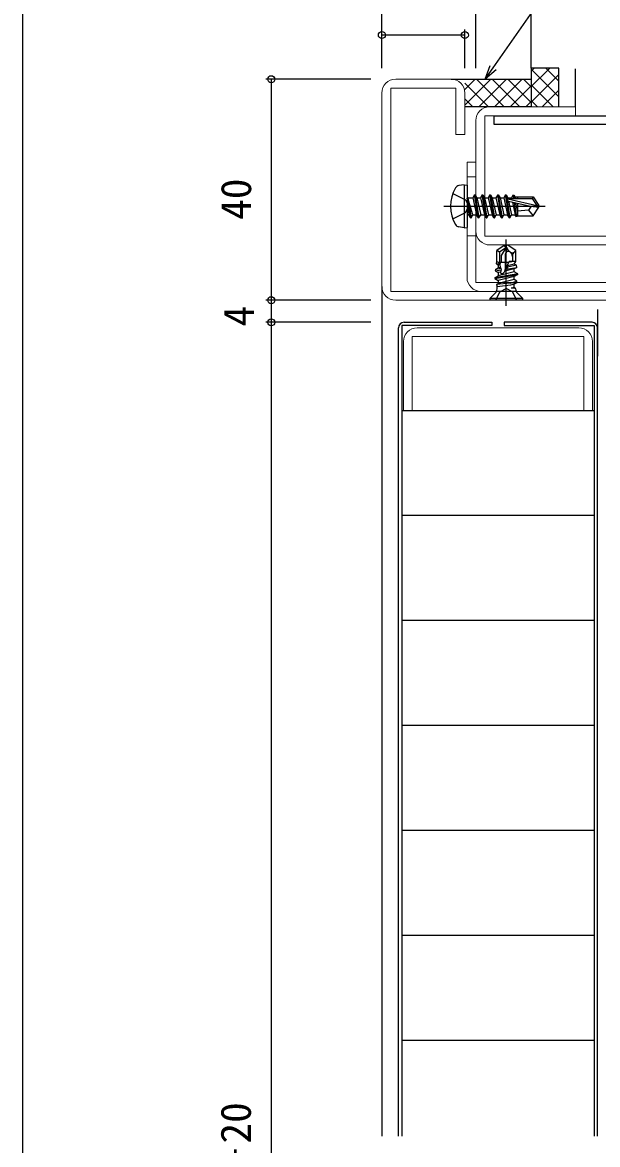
# Model space of a CAD drawing. Units: millimetres, scale not verified. Extents: x -437 to 438, y -281 to 279.
# Drawn here: x -436.8 to -332.8, y -30.1 to 173.1 of the extents above; entities that cross this region are included whole.
import ezdxf
from ezdxf.enums import TextEntityAlignment as Align

# ---------------------------------------------------------------- set-up
doc = ezdxf.new("R2010")
doc.units = ezdxf.units.MM
doc.header["$LTSCALE"] = 2
doc.layers.add('0-2_YKK_11', color=211, linetype='Continuous', lineweight=18)
doc.layers.add('0-3_YKK_11E', color=4, linetype='Continuous', lineweight=18)
for name, color, linetype in [('0-4_YKK_12', 2, 'Continuous'), ('0-5_YKK_13', 4, 'Continuous'), ('0-7_YKK_D', 6, 'Continuous'), ('0-8_YKK_ZWAK', 7, 'Continuous'), ('0-9_YSS_K', 3, 'Continuous')]:
    doc.layers.add(name, color=color, linetype=linetype)
doc.styles.add('ＭＳ ゴシック', font='')
doc.styles.get('ＭＳ ゴシック').set_extended_font_data('MS Gothic')

msp = doc.modelspace()

# ---------------------------------------------------------------- linework, layer by layer
at = {"layer": '0-2_YKK_11'}
for p, q in [((-369.3, 162.781), (-359.3, 162.781)), ((-371.8, 125.281), (-371.8, 160.281))]:
    msp.add_line(p, q, dxfattribs=at)
at = {"layer": '0-2_YKK_11', "color": 7}
msp.add_line((-336.2, 117.781), (-365.4, 117.781), dxfattribs=at)
at = {"layer": '0-2_YKK_11'}
for points in [[(-356.8, 160.281), (-356.8, 152.781), (-358.4, 152.781), (-358.4, 161.181), (-370.2, 161.181), (-370.2, 124.381), (-320.7, 124.381)], [(-328.2, 110.981), (-319.8, 110.981), (-319.8, 122.781), (-369.3, 122.781)]]:
    msp.add_lwpolyline(points, dxfattribs=at)
at = {"layer": '0-2_YKK_11', "color": 1}
msp.add_lwpolyline([(-353.9, 124.381), (-314.8, 124.381), (-314.8, 125.981), (-354.8, 125.981), (-354.8, 147.781), (-356.4, 147.781), (-356.4, 126.881)], dxfattribs=at)
at = {"layer": '0-2_YKK_11', "color": 7}
for points in [[(-367.9, 115.281), (-367.9, 102.781), (-366.3, 102.781), (-366.3, 116.181)], [(-366.3, 116.181), (-335.3, 116.181), (-335.3, 102.781), (-333.7, 102.781), (-333.7, 115.281)]]:
    msp.add_lwpolyline(points, dxfattribs=at)
at = {"layer": '0-2_YKK_11'}
for centre, start, end in [((-369.3, 160.281), 90.00001, 179.99999), ((-359.3, 160.281), 0.00001, 89.99999), ((-369.3, 125.281), 180.00001, 269.99999)]:
    msp.add_arc(centre, 2.5, start, end, dxfattribs=at)
at = {"layer": '0-2_YKK_11', "color": 1}
msp.add_arc((-353.9, 126.881), 2.5, 180.00001, 269.99999, dxfattribs=at)
at = {"layer": '0-2_YKK_11', "color": 7}
for centre, start, end in [((-365.4, 115.281), 90.00001, 179.99999), ((-336.2, 115.281), 0.00001, 89.99999)]:
    msp.add_arc(centre, 2.5, start, end, dxfattribs=at)
at = {"layer": '0-3_YKK_11E'}
for p, q in [((-354.8, 135.281), (-354.8, 155.281)), ((-312.8, 132.781), (-352.3, 132.781))]:
    msp.add_line(p, q, dxfattribs=at)
at = {"layer": '0-3_YKK_11E', "color": 1}
for p, q in [((-354.8, 145.131), (-356.4, 145.131)), ((-354.8, 134.431), (-356.4, 134.431))]:
    msp.add_line(p, q, dxfattribs=at)
at = {"layer": '0-3_YKK_11E'}
msp.add_lwpolyline([(-352.3, 157.781), (-336.8, 157.781), (-336.8, 156.181), (-353.2, 156.181), (-353.2, 134.381), (-313.7, 134.381)], dxfattribs=at)
for centre, start, end in [((-352.3, 155.281), 90.00001, 179.99999), ((-352.3, 135.281), 179.99965, 269.99998)]:
    msp.add_arc(centre, 2.5, start, end, dxfattribs=at)
at = {"layer": '0-4_YKK_12'}
msp.add_line((-371.8, 125.281), (-371.8, -28.564), dxfattribs=at)
at = {"layer": '0-5_YKK_13'}
for p, q in [((-356.9, 143.693), (-357.875, 143.521)), ((-356.9, 143.693), (-356.9, 135.869)), ((-356.9, 143.693), (-356.4, 143.604)), ((-356.4, 143.604), (-356.4, 135.957)), ((-355.75, 137.681), (-356.35, 141.281)), ((-356.35, 141.281), (-356.25, 141.281)), ((-356.35, 141.281), (-356.067, 138.231)), ((-356.25, 141.281), (-355.65, 137.681)), ((-355.332, 138.231), (-356.25, 141.281)), ((-356.2, 141.331), (-355.367, 141.331)), ((-355.05, 141.881), (-355.367, 141.331)), ((-355.367, 141.331), (-354.667, 138.231)), ((-354.35, 137.681), (-355.05, 141.881)), ((-355.05, 141.881), (-354.95, 141.881)), ((-354.95, 141.881), (-354.632, 141.331)), ((-354.95, 141.881), (-354.25, 137.681)), ((-354.632, 141.331), (-353.932, 138.231)), ((-354.632, 141.331), (-353.967, 141.331)), ((-353.65, 141.881), (-353.967, 141.331)), ((-353.967, 141.331), (-353.267, 138.231)), ((-352.95, 137.681), (-353.65, 141.881)), ((-353.65, 141.881), (-353.55, 141.881)), ((-353.55, 141.881), (-352.85, 137.681)), ((-353.232, 141.331), (-352.567, 141.331)), ((-352.25, 141.881), (-352.567, 141.331)), ((-352.567, 141.331), (-351.867, 138.231)), ((-351.55, 137.681), (-352.25, 141.881)), ((-352.25, 141.881), (-352.15, 141.881)), ((-352.15, 141.881), (-351.45, 137.681)), ((-351.832, 141.331), (-351.167, 141.331)), ((-350.85, 141.881), (-351.167, 141.331)), ((-351.167, 141.331), (-350.467, 138.231)), ((-350.15, 137.681), (-350.85, 141.881)), ((-350.85, 141.881), (-350.75, 141.881)), ((-350.75, 141.881), (-350.05, 137.681)), ((-350.432, 141.331), (-349.767, 141.331)), ((-349.45, 141.881), (-349.767, 141.331)), ((-349.767, 141.331), (-349.067, 138.231)), ((-348.75, 137.681), (-349.45, 141.881)), ((-349.45, 141.881), (-349.35, 141.881)), ((-349.35, 141.881), (-348.65, 137.681)), ((-349.032, 141.331), (-348.367, 141.331)), ((-349.01, 141.124), (-343.762, 139.931)), ((-348.907, 140.69), (-344.906, 139.781)), ((-348.887, 140.686), (-348.332, 138.231)), ((-348.108, 141.781), (-348.367, 141.331)), ((-348.367, 141.331), (-348.333, 141.178)), ((-348.186, 140.526), (-347.667, 138.231)), ((-348.108, 141.781), (-347.892, 141.781)), ((-348.108, 141.781), (-348.009, 141.181)), ((-347.892, 141.781), (-347.776, 141.181)), ((-347.89, 140.459), (-347.465, 137.881)), ((-347.719, 141.481), (-344.445, 141.481)), ((-347.624, 140.399), (-347.3, 138.732)), ((-347.3, 141.481), (-347.3, 141.181)), ((-347.3, 140.325), (-347.3, 138.081)), ((-344.445, 141.481), (-344.605, 141.181)), ((-344.445, 141.481), (-343.4, 139.931)), ((-360.6, 139.781), (-342.29, 139.781)), ((-356.2, 138.231), (-356.067, 138.231)), ((-355.75, 137.681), (-356.067, 138.231)), ((-355.65, 137.681), (-355.332, 138.231)), ((-355.332, 138.231), (-354.667, 138.231)), ((-354.35, 137.681), (-354.667, 138.231)), ((-354.25, 137.681), (-353.932, 138.231)), ((-353.932, 138.231), (-353.267, 138.231)), ((-352.95, 137.681), (-353.267, 138.231)), ((-352.85, 137.681), (-352.532, 138.231)), ((-352.532, 138.231), (-351.867, 138.231)), ((-351.55, 137.681), (-351.867, 138.231)), ((-351.45, 137.681), (-351.132, 138.231)), ((-351.132, 138.231), (-350.467, 138.231)), ((-350.15, 137.681), (-350.467, 138.231)), ((-350.05, 137.681), (-349.732, 138.231)), ((-349.732, 138.231), (-349.067, 138.231)), ((-348.75, 137.681), (-349.067, 138.231)), ((-348.65, 137.681), (-348.332, 138.231)), ((-348.332, 138.231), (-347.667, 138.231)), ((-347.465, 137.881), (-347.667, 138.231)), ((-345.3, 139.081), (-344.445, 138.081)), ((-344.906, 139.781), (-343.4, 139.781)), ((-344.906, 139.781), (-343.4, 139.631)), ((-344.445, 138.081), (-343.4, 139.631)), ((-343.762, 139.931), (-343.4, 139.931)), ((-343.4, 139.631), (-343.4, 139.931)), ((-355.75, 137.681), (-355.65, 137.681)), ((-355.75, 137.681), (-355.65, 137.681)), ((-354.35, 137.681), (-354.25, 137.681)), ((-352.95, 137.681), (-352.85, 137.681)), ((-351.55, 137.681), (-351.45, 137.681)), ((-350.15, 137.681), (-350.05, 137.681)), ((-348.75, 137.681), (-348.65, 137.681)), ((-347.371, 138.081), (-347.465, 137.881)), ((-347.371, 138.081), (-344.445, 138.081)), ((-356.9, 135.869), (-357.875, 136.041)), ((-356.9, 135.869), (-356.4, 135.957)), ((-349.661, 132.701), (-351, 131.763)), ((-349.388, 132.281), (-350.5, 131.503)), ((-349.388, 132.281), (-350.2, 130.875)), ((-349.3, 132.781), (-349.661, 132.701)), ((-349.661, 132.701), (-349.388, 132.281)), ((-349.388, 132.281), (-349.3, 132.781)), ((-349.3, 121.781), (-349.3, 133.781)), ((-349.195, 132.308), (-349.3, 132.781)), ((-348.939, 132.701), (-349.3, 132.781)), ((-347.6, 131.763), (-348.939, 132.701)), ((-350.5, 131.503), (-351, 131.763)), ((-351, 129.781), (-351, 131.763)), ((-350.5, 131.503), (-350.5, 129.581)), ((-350.2, 130.875), (-350.2, 129.581)), ((-349.334, 131.404), (-349.5, 131.117)), ((-349.5, 131.117), (-349.5, 128.331)), ((-348.599, 131.486), (-348.687, 131.548)), ((-348.2, 130.72), (-348.2, 129.781)), ((-347.843, 131.537), (-347.6, 131.763)), ((-347.6, 129.781), (-347.6, 131.763)), ((-351.265, 128.322), (-351.307, 128.091)), ((-351.307, 128.091), (-350.215, 128.27)), ((-351.307, 128.091), (-350.75, 127.769)), ((-351.265, 128.322), (-350.75, 128.62)), ((-350.263, 128.531), (-351.265, 128.322)), ((-351.075, 129.367), (-350.436, 129.461)), ((-351.075, 129.367), (-350.75, 129.179)), ((-350.489, 129.242), (-350.75, 129.179)), ((-350.75, 129.179), (-350.75, 128.62)), ((-350.423, 128.699), (-350.75, 128.62)), ((-348.852, 129.581), (-350.647, 129.581)), ((-347.85, 128.474), (-349.549, 128.061)), ((-349.319, 128.416), (-347.409, 128.729)), ((-347.85, 129.325), (-349.11, 129.018)), ((-347.478, 129.11), (-349.101, 128.772)), ((-348.275, 129.781), (-348.821, 129.648)), ((-347.6, 129.781), (-348.76, 129.781)), ((-348.506, 129.747), (-348.275, 129.781)), ((-347.85, 129.325), (-347.6, 129.781)), ((-347.478, 129.11), (-347.85, 129.325)), ((-347.409, 128.729), (-347.85, 128.474)), ((-347.85, 127.915), (-347.85, 128.474)), ((-347.409, 128.729), (-347.478, 129.11)), ((-347.2, 127.539), (-351.4, 126.834)), ((-351.4, 126.734), (-347.2, 127.439)), ((-351.4, 126.834), (-350.75, 127.21)), ((-351.4, 126.834), (-351.4, 126.734)), ((-351.4, 126.734), (-350.75, 126.359)), ((-347.85, 127.915), (-350.75, 127.21)), ((-350.323, 127.873), (-350.75, 127.769)), ((-350.75, 127.769), (-350.75, 127.21)), ((-347.85, 127.064), (-350.75, 126.359)), ((-347.85, 126.505), (-350.75, 125.8)), ((-350.75, 126.359), (-350.75, 125.8)), ((-347.2, 127.539), (-347.85, 127.915)), ((-347.2, 127.439), (-347.85, 127.064)), ((-347.85, 126.505), (-347.85, 127.064)), ((-347.371, 126.228), (-347.85, 126.505)), ((-347.391, 125.919), (-347.371, 126.228)), ((-347.2, 127.439), (-347.2, 127.539)), ((-351.273, 124.108), (-352.3, 123.081)), ((-351.2, 122.781), (-350.445, 124.295)), ((-348.618, 125.872), (-351.075, 125.612)), ((-351.075, 125.612), (-350.75, 125.8)), ((-351.075, 125.612), (-350.98, 125.182)), ((-348.525, 125.49), (-350.98, 125.182)), ((-350.98, 124.815), (-350.98, 125.182)), ((-350.98, 124.401), (-347.62, 124.401)), ((-350.445, 124.295), (-349.3, 124.904)), ((-347.85, 125.654), (-348.525, 125.49)), ((-347.85, 125.095), (-348.396, 124.962)), ((-347.62, 124.962), (-348.396, 124.962)), ((-347.391, 125.919), (-347.85, 125.654)), ((-347.85, 125.095), (-347.85, 125.654)), ((-347.62, 124.962), (-347.85, 125.095)), ((-347.62, 124.815), (-347.62, 124.962)), ((-347.327, 124.108), (-346.3, 123.081)), ((-346.3, 123.081), (-352.3, 123.081)), ((-352.3, 123.081), (-352.3, 122.781)), ((-346.3, 122.781), (-352.3, 122.781)), ((-346.3, 122.781), (-346.3, 123.081)), ((-332.8, 121.123), (-332.8, 112.638)), ((-367.8, 118.781), (-351.9, 118.781)), ((-333.8, 118.781), (-349.7, 118.781)), ((-368.8, -28.564), (-368.8, 117.781)), ((-332.8, -28.564), (-332.8, 117.781)), ((-333.4, 102.781), (-368.2, 102.781)), ((-333.4, 83.781), (-368.2, 83.781)), ((-333.4, 64.781), (-368.2, 64.781)), ((-333.4, 45.781), (-368.2, 45.781)), ((-333.4, 26.781), (-368.2, 26.781)), ((-333.4, 7.781), (-368.2, 7.781)), ((-333.4, -11.219), (-368.2, -11.219))]:
    msp.add_line(p, q, dxfattribs=at)
for points in [[(-358.979, 142.081), (-356.663, 140.926), (-356.054, 139.781)], [(-353.55, 141.881), (-353.232, 141.331), (-352.532, 138.231)], [(-352.15, 141.881), (-351.832, 141.331), (-351.132, 138.231)], [(-350.75, 141.881), (-350.432, 141.331), (-349.732, 138.231)], [(-349.35, 141.881), (-349.032, 141.331), (-348.989, 141.139)], [(-348.852, 141.181), (-344.605, 141.181), (-343.762, 139.931)], [(-347.892, 141.781), (-347.632, 141.331), (-347.599, 141.181)], [(-358.979, 137.481), (-356.663, 138.636), (-356.054, 139.781)], [(-344.799, 139.781), (-345.3, 139.081), (-347.3, 138.881)], [(-351.075, 129.367), (-351, 129.781), (-350.436, 129.461), (-350.489, 129.242), (-350.423, 128.699), (-350.263, 128.531), (-350.215, 128.27), (-350.323, 127.873), (-350.287, 127.582)], [(-349.568, 128.018), (-348.76, 129.781), (-348.506, 129.747), (-348.821, 129.648)], [(-349.11, 129.018), (-349.101, 128.772), (-349.319, 128.416), (-349.549, 128.061)], [(-347.391, 125.919), (-348.618, 125.872), (-347.371, 126.228)], [(-347.4, 122.781), (-348.155, 124.295), (-349.3, 124.904)], [(-351.9, 118.781), (-351.9, 118.181), (-368.2, 118.181), (-368.2, -28.564)], [(-349.7, 118.781), (-349.7, 118.181), (-333.4, 118.181), (-333.4, -28.564)]]:
    msp.add_lwpolyline(points, dxfattribs=at)
for centre, radius, start, end in [((-352.9, 139.781), 6.5, 149.36409, 210.63591), ((-357.718, 142.634), 0.9, 100, 149.36409), ((-356.2, 141.531), 0.2, 180, 270), ((-348.852, 140.932), 0.248, 90, 257.19096), ((-356.2, 138.031), 0.2, 90, 180), ((-357.718, 136.927), 0.9, 210.63591, 260), ((-350.426, 132.035), 1.26, 330, 12.5), ((-347.964, 132.58), 1.26, 192.5, 235), ((-348.945, 131.18), 0.449, 55, 150), ((-348.253, 131.979), 0.603, 235, 312.84567), ((-349.135, 130.72), 0.935, 0, 55), ((-347.085, 130.72), 1.115, 132.84567, 180), ((-350.25, 128.331), 0.75, 267.14861, 0), ((-351.98, 124.815), 1, 315, 0), ((-346.62, 124.815), 1, 180, 225), ((-367.8, 117.781), 1, 90, 180), ((-333.8, 117.781), 1, 0, 90)]:
    msp.add_arc(centre, radius, start, end, dxfattribs=at)
at = {"layer": '0-7_YKK_D'}
for p, q in [((-371.8, 164.781), (-371.8, 182.781)), ((-354.8, 164.781), (-354.8, 182.781)), ((-371.8, 164.781), (-371.8, 171.781)), ((-356.8, 170.781), (-371.8, 170.781)), ((-356.8, 164.781), (-356.8, 171.781)), ((-373.8, 162.781), (-392.8, 162.781)), ((-391.8, 162.781), (-391.8, 122.781)), ((-373.8, 122.781), (-392.8, 122.781)), ((-373.8, 122.781), (-392.8, 122.781)), ((-391.8, 122.781), (-391.8, 118.781)), ((-373.8, 118.781), (-392.8, 118.781)), ((-373.8, 118.781), (-392.8, 118.781)), ((-391.8, 118.781), (-391.8, -178.908))]:
    msp.add_line(p, q, dxfattribs=at)
for points in [[(-353.147, 162.781), (-351.685, 164.87), (-339.843, 181.781), (-288.141, 181.781)], [(-351.125, 164.478), (-353.147, 162.781), (-352.244, 165.261)]]:
    msp.add_lwpolyline(points, dxfattribs=at)
for centre in [(-371.8, 170.781), (-356.8, 170.781), (-391.8, 162.781), (-391.8, 122.781), (-391.8, 122.781), (-391.8, 118.781), (-391.8, 118.781)]:
    msp.add_circle(centre, 0.637, dxfattribs=at)
at = {"layer": '0-8_YKK_ZWAK'}
msp.add_line((-436.8, 243.8), (-436.8, -281.2), dxfattribs=at)
at = {"layer": '0-9_YSS_K'}
for p, q in [((-344.8, 164.781), (-344.8, 193.8)), ((-344.8, 164.266), (-344.285, 164.781)), ((-344.8, 161.438), (-341.457, 164.781)), ((-339.8, 164.781), (-344.8, 164.781)), ((-344.8, 164.781), (-344.8, 157.781)), ((-344.8, 164.58), (-339.8, 159.58)), ((-342.173, 164.781), (-339.8, 162.408)), ((-339.8, 157.781), (-339.8, 164.781)), ((-336.8, 157.781), (-336.8, 164.658)), ((-359.3, 162.781), (-344.8, 162.781)), ((-356.8, 160.908), (-354.928, 162.781)), ((-356.8, 158.08), (-352.099, 162.781)), ((-349.669, 157.781), (-354.669, 162.781)), ((-354.271, 157.781), (-349.271, 162.781)), ((-346.841, 157.781), (-351.841, 162.781)), ((-351.442, 157.781), (-346.442, 162.781)), ((-344.8, 158.568), (-349.013, 162.781)), ((-344.8, 161.396), (-346.184, 162.781)), ((-344.8, 158.609), (-339.8, 163.609)), ((-352.498, 157.781), (-356.8, 162.083)), ((-348.614, 157.781), (-344.8, 161.595)), ((-344.8, 161.751), (-340.829, 157.781)), ((-342.8, 157.781), (-339.8, 160.781)), ((-355.326, 157.781), (-356.8, 159.254)), ((-345.786, 157.781), (-344.8, 158.766)), ((-344.8, 158.923), (-343.658, 157.781)), ((-344.8, 157.781), (-356.8, 157.781)), ((-351.519, 156.181), (-278.519, 156.181)), ((-351.519, 154.581), (-351.519, 156.181)), ((-278.519, 154.581), (-351.519, 154.581))]:
    msp.add_line(p, q, dxfattribs=at)

# ---------------------------------------------------------------- texts
at = {"layer": '0-7_YKK_D', "style": 'ＭＳ ゴシック'}
for s, p in [('40', (-393.8, 137.326)), ('4', (-393.3, 118.032)), ('DH＝Hn＋20', (-393.843, -59.851))]:
    msp.add_text(s, height=5.499, rotation=90, dxfattribs=at).set_placement(p, align=Align.BOTTOM_LEFT)

doc.saveas('drawing.dxf')
